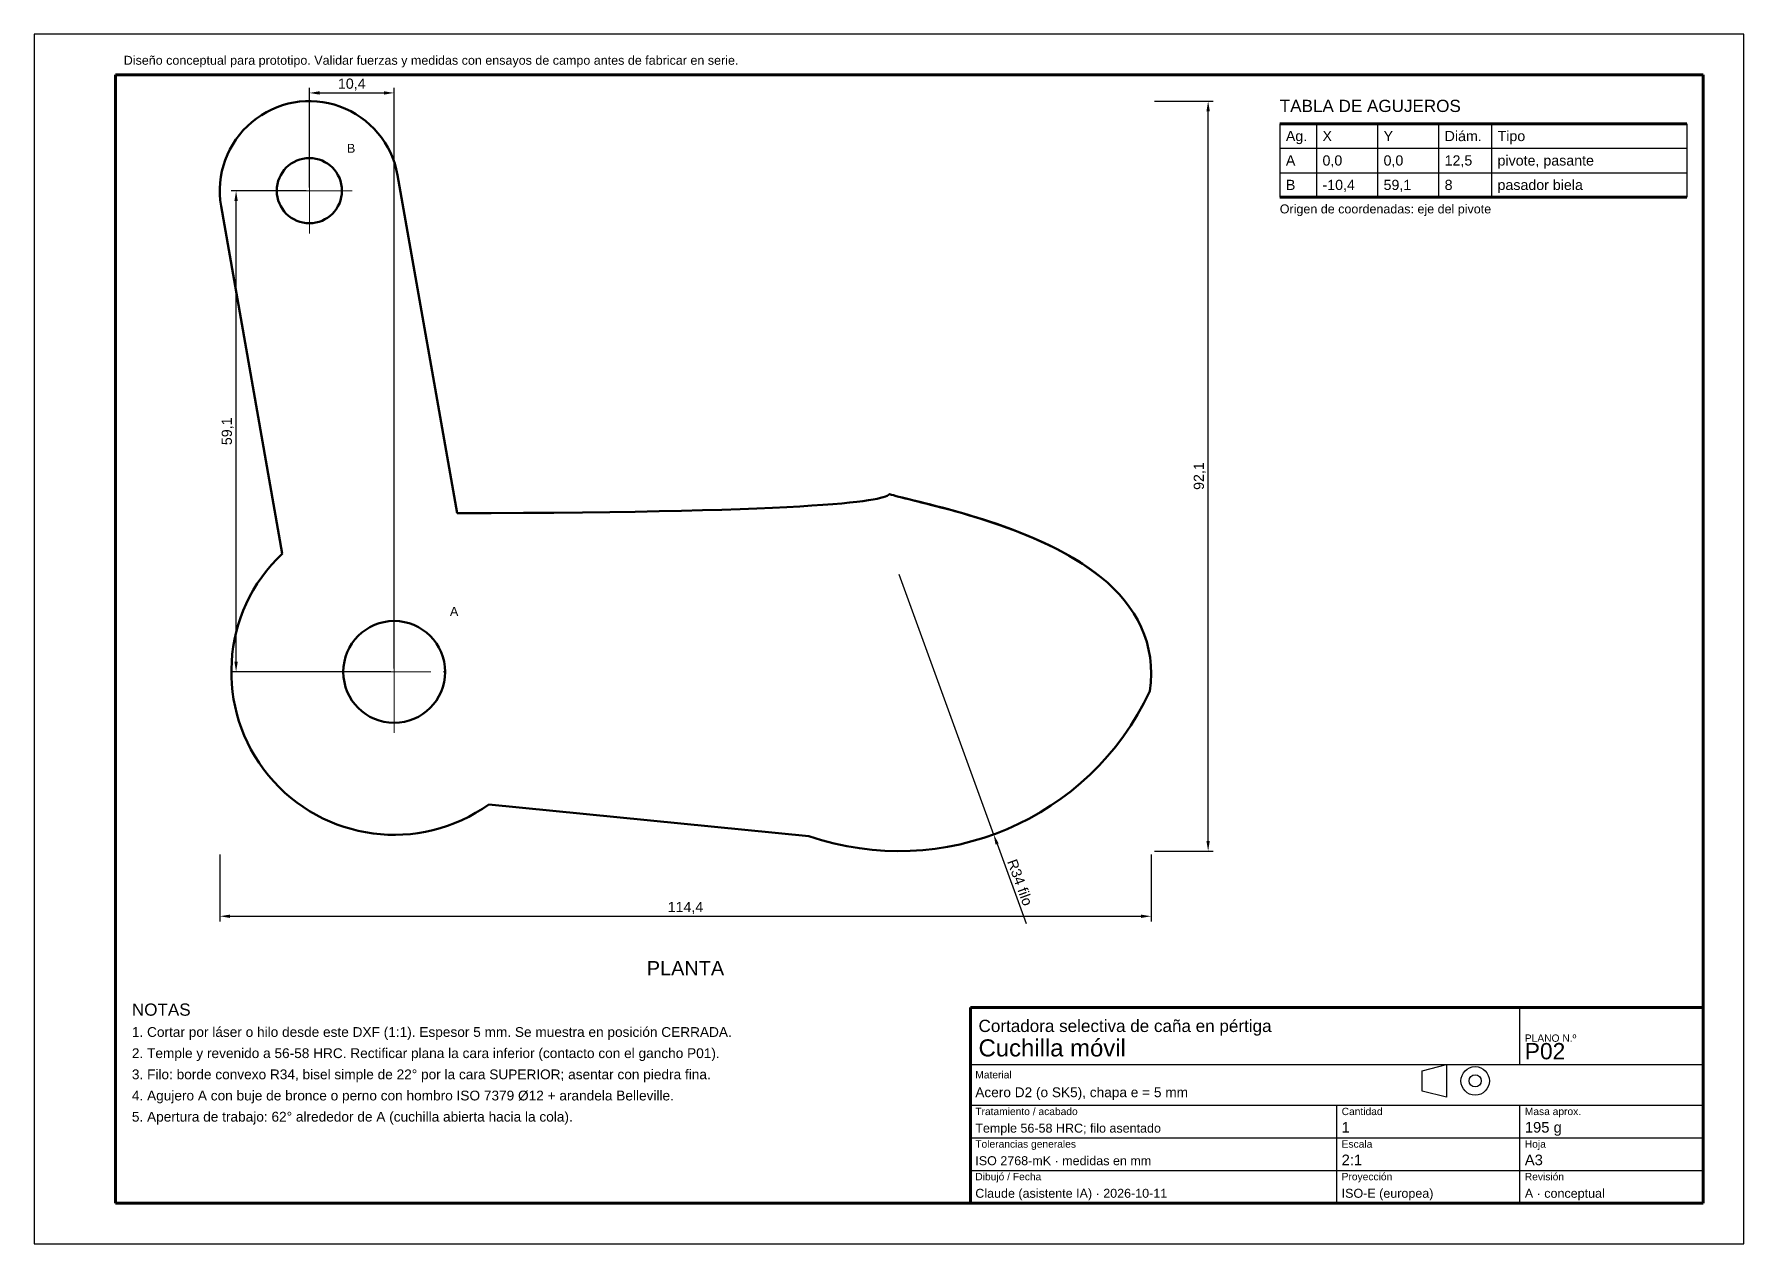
# Model space of a CAD drawing. Header units: millimetres. Extents: x 0 to 210, y 0 to 148.
import ezdxf
from ezdxf.enums import TextEntityAlignment as Align

# ---------------------------------------------------------------- set-up
doc = ezdxf.new("R2010")
doc.units = ezdxf.units.MM
doc.header["$LTSCALE"] = 0.5
doc.linetypes.add('ACAD_ISO02W100', pattern=[15, 12, -3])
doc.linetypes.add('ACAD_ISO04W100', pattern=[30, 24, -3, 0, -3])
for name, color, linetype, lineweight in [('COTAS', 4, 'Continuous', 18), ('EJES', 1, 'ACAD_ISO04W100', 18), ('MARCO', 7, 'Continuous', 70), ('OCULTAS', 8, 'ACAD_ISO02W100', 25), ('TEXTO', 7, 'Continuous', 25), ('VISIBLE', 7, 'Continuous', 50)]:
    doc.layers.add(name, color=color, linetype=linetype, lineweight=lineweight)
doc.styles.get("Standard").update_dxf_attribs({"font": 'arial.ttf'})
doc.dimstyles.new('ISO25', dxfattribs={"dimscale": 0.5, "dimtxt": 2.5, "dimasz": 2.5, "dimexe": 1.25, "dimexo": 0.8, "dimgap": 0.8, "dimtad": 1, "dimdec": 1, "dimtxsty": 'Standard', "dimcen": 2.5, "dimclrd": 4, "dimclre": 4, "dimclrt": 7, "dimazin": 3, "dimtfac": 1, "dimtmove": 0, "dimatfit": 3})

msp = doc.modelspace()

# ---------------------------------------------------------------- linework, layer by layer
at = {"layer": 'EJES'}
for p, q in [((33.8, 124.04), (33.8, 134.54)), ((28.55, 129.29), (39.05, 129.29)), ((44.22, 62.71), (44.22, 77.71)), ((36.72, 70.21), (51.72, 70.21))]:
    msp.add_line(p, q, dxfattribs=at)
at = {"layer": 'MARCO'}
for p, q in [((205, 143.5), (10, 143.5)), ((10, 143.5), (10, 5)), ((205, 5), (205, 143.5)), ((153, 137.5), (203, 137.5)), ((153, 128.5), (203, 128.5)), ((205, 29), (115, 29)), ((115, 29), (115, 5)), ((205, 5), (205, 29)), ((10, 5), (205, 5)), ((115, 5), (205, 5))]:
    msp.add_line(p, q, dxfattribs=at)
at = {"layer": 'OCULTAS'}
for p, q in [((51.95, 89.71), (44.63, 131.2)), ((30.48, 84.75), (22.97, 127.38)), ((55.86, 53.94), (95.15, 50.06))]:
    msp.add_line(p, q, dxfattribs=at)
for centre, radius in [((33.8, 129.29), 4), ((44.22, 70.21), 6.25)]:
    msp.add_circle(centre, radius, dxfattribs=at)
for centre, radius, start, end in [((33.8, 129.29), 11, 10, 190), ((44.22, 70.21), 20, 133.367, 305.6027), ((106.22, 82.21), 34, 251, 335)]:
    msp.add_arc(centre, radius, start, end, dxfattribs=at)
msp.add_open_spline([(105.07, 92.04), (105.07, 92.04), (105.07, 92.04), (105.07, 92.04), (104.69, 91.32), (97.73, 89.75), (51.95, 89.71)], degree=3, knots=[0, 0, 0, 0, 0.354871, 0.354871, 0.354871, 1, 1, 1, 1], dxfattribs=at)
at = {"layer": 'TEXTO'}
for p, q in [((210, 148.5), (0, 148.5)), ((0, 148.5), (0, 0)), ((210, 0), (210, 148.5)), ((153, 137.5), (153, 128.5)), ((157.5, 137.5), (157.5, 128.5)), ((165, 137.5), (165, 128.5)), ((172.5, 137.5), (172.5, 128.5)), ((179, 137.5), (179, 128.5)), ((203, 137.5), (203, 128.5)), ((153, 134.5), (203, 134.5)), ((153, 131.5), (203, 131.5)), ((182.5, 22), (182.5, 29)), ((115, 22), (205, 22)), ((170.5, 21.25), (173.5, 22)), ((170.5, 18.75), (170.5, 21.25)), ((173.5, 22), (173.5, 18)), ((115, 17), (205, 17)), ((160, 5), (160, 17)), ((173.5, 18), (170.5, 18.75)), ((182.5, 5), (182.5, 17)), ((115, 13), (205, 13)), ((115, 9), (205, 9)), ((0, 0), (210, 0))]:
    msp.add_line(p, q, dxfattribs=at)
for radius in [1.75, 0.75]:
    msp.add_circle((177, 20), radius, dxfattribs=at)
at = {"layer": 'VISIBLE'}
for p, q in [((51.95, 89.71), (44.63, 131.2)), ((30.48, 84.75), (22.97, 127.38)), ((55.86, 53.94), (95.15, 50.06))]:
    msp.add_line(p, q, dxfattribs=at)
for centre, radius in [((33.8, 129.29), 4), ((44.22, 70.21), 6.25)]:
    msp.add_circle(centre, radius, dxfattribs=at)
for centre, radius, start, end in [((33.8, 129.29), 11, 10, 190), ((44.22, 70.21), 20, 133.367, 305.6027), ((106.22, 82.21), 34, 251, 335)]:
    msp.add_arc(centre, radius, start, end, dxfattribs=at)
for points, knots in [([(137.03, 67.84), (137.9, 73.66), (135.36, 78.32), (131.03, 81.84), (123.45, 88), (110.4, 90.6), (106.22, 91.71), (105.71, 91.84), (105.34, 91.95), (105.07, 92.04), (105.07, 92.04), (105.07, 92.04), (105.07, 92.04), (105.07, 92.04), (105.07, 92.04), (105.07, 92.04), (104.69, 91.32), (97.73, 89.75), (51.95, 89.71)], [0, 0, 0, 0, 15.231546, 15.231546, 15.231546, 41.936513, 41.936513, 41.936513, 45.151055, 45.151055, 45.151055, 47.711535, 47.711535, 47.711535, 63.746169, 63.746169, 63.746169, 97.550638, 97.550638, 97.550638, 97.550638]), ([(137.03, 67.84), (137.9, 73.66), (135.36, 78.32), (131.03, 81.84), (126.78, 85.29), (120.82, 87.62), (115.66, 89.2), (111.61, 90.44), (108.06, 91.22), (106.22, 91.71), (105.71, 91.84), (105.34, 91.95), (105.07, 92.04)], [0, 0, 0, 0, 15.231546, 15.231546, 15.231546, 30.191301, 30.191301, 30.191301, 41.936513, 41.936513, 41.936513, 45.151055, 45.151055, 45.151055, 45.151055])]:
    msp.add_open_spline(points, degree=3, knots=knots, dxfattribs=at)

# ---------------------------------------------------------------- texts
at = {"layer": 'COTAS'}
for s, p in [('B', (38.42, 133.61)), ('A', (51.07, 76.76))]:
    msp.add_text(s, height=1.1, dxfattribs=at).set_placement(p, align=Align.BOTTOM_LEFT)
at = {"layer": 'TEXTO'}
for s, height, p in [('Diseño conceptual para prototipo. Validar fuerzas y medidas con ensayos de campo antes de fabricar en serie.', 1.1, (11, 144.75)), ('Origen de coordenadas: eje del pivote', 1.1, (153, 126.5)), ('NOTAS', 1.5, (12, 28)), ('Cortadora selectiva de caña en pértiga', 1.5, (116, 26)), ('1. Cortar por láser o hilo desde este DXF (1:1). Espesor 5 mm. Se muestra en posición CERRADA.', 1.2, (12, 25.4)), ('Cuchilla móvil', 2.1, (116, 23)), ('PLANO N.º', 0.9, (183.1, 24.8)), ('2. Temple y revenido a 56-58 HRC. Rectificar plana la cara inferior (contacto con el gancho P01).', 1.2, (12, 22.8)), ('P02', 2, (183.1, 22.65)), ('3. Filo: borde convexo R34, bisel simple de 22° por la cara SUPERIOR; asentar con piedra fina.', 1.2, (12, 20.2)), ('Material', 0.9, (115.6, 20.3)), ('Acero D2 (o SK5), chapa e = 5 mm', 1.2, (115.6, 18)), ('4. Agujero A con buje de bronce o perno con hombro ISO 7379 Ø12 + arandela Belleville.', 1.2, (12, 17.6)), ('5. Apertura de trabajo: 62° alrededor de A (cuchilla abierta hacia la cola).', 1.2, (12, 15)), ('Tratamiento / acabado', 0.9, (115.6, 15.8)), ('Temple 56-58 HRC; filo asentado', 1.1, (115.6, 13.65)), ('Cantidad', 0.9, (160.6, 15.8)), ('1', 1.3, (160.6, 13.65)), ('Masa aprox.', 0.9, (183.1, 15.8)), ('195 g', 1.3, (183.1, 13.65)), ('Tolerancias generales', 0.9, (115.6, 11.8)), ('Escala', 0.9, (160.6, 11.8)), ('Hoja', 0.9, (183.1, 11.8)), ('ISO 2768-mK · medidas en mm', 1.1, (115.6, 9.65)), ('2:1', 1.3, (160.6, 9.65)), ('A3', 1.3, (183.1, 9.65)), ('Dibujó / Fecha', 0.9, (115.6, 7.8)), ('Proyección', 0.9, (160.6, 7.8)), ('Revisión', 0.9, (183.1, 7.8)), ('Claude (asistente IA) · 2026-10-11', 1.1, (115.6, 5.65)), ('ISO-E (europea)', 1.1, (160.6, 5.65)), ('A · conceptual', 1.1, (183.1, 5.65))]:
    msp.add_text(s, height=height, dxfattribs=at).set_placement(p)
msp.add_text('TABLA DE AGUJEROS', height=1.5, dxfattribs=at).set_placement((153, 138.5), align=Align.BOTTOM_LEFT)
for s, p in [('Ag.', (153.75, 136)), ('X', (158.25, 136)), ('Y', (165.75, 136)), ('Diám.', (173.25, 136)), ('Tipo', (179.75, 136)), ('A', (153.75, 133)), ('0,0', (158.25, 133)), ('0,0', (165.75, 133)), ('12,5', (173.25, 133)), ('pivote, pasante', (179.75, 133)), ('B', (153.75, 130)), ('-10,4', (158.25, 130)), ('59,1', (165.75, 130)), ('8', (173.25, 130)), ('pasador biela', (179.75, 130))]:
    msp.add_text(s, height=1.25, dxfattribs=at).set_placement(p, align=Align.MIDDLE_LEFT)
msp.add_text('PLANTA', height=1.75, dxfattribs=at).set_placement((80, 34.71), align=Align.TOP_CENTER)

# ---------------------------------------------------------------- dimensions: what is measured, and where the dimension line sits
at = {"layer": 'COTAS'}
for base, p1, p2 in [((33.8, 141.29), (33.8, 129.29), (44.22, 70.21)), ((22.8, 40.21), (22.8, 48.21), (137.2, 48.21))]:
    msp.add_linear_dim(base=base, p1=p1, p2=p2, dimstyle='ISO25', dxfattribs=at).render()
for base, p1, p2 in [((144.2, 48.21), (137.2, 48.21), (137.2, 140.29)), ((24.8, 70.21), (44.22, 70.21), (33.8, 129.29))]:
    msp.add_linear_dim(base=base, p1=p1, p2=p2, angle=90, dimstyle='ISO25', dxfattribs=at).render()
msp.add_radius_dim(center=(106.22, 82.21), mpoint=(117.85, 50.26), text='R34 filo', dimstyle='ISO25', dxfattribs=at).render()

doc.saveas('drawing.dxf')
